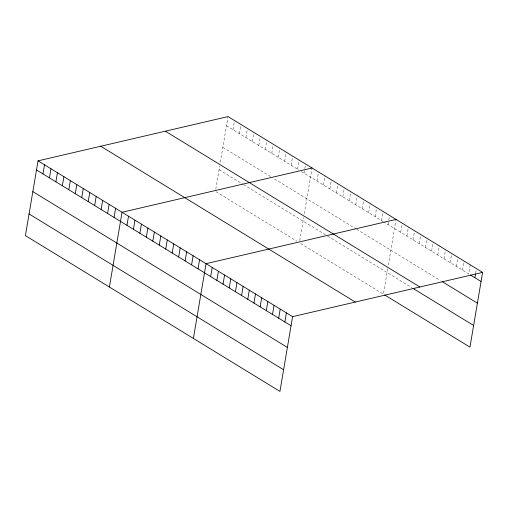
<?xml version="1.0" encoding="UTF-8"?>
<svg xmlns="http://www.w3.org/2000/svg" width="508" height="508" viewBox="0 0 508 508"><rect width="100%" height="100%" fill="white"/><g stroke="black" fill="none" stroke-linecap="round" stroke-linejoin="round"><path stroke-width="0.38" stroke-dasharray="2.54 1.91" d="M215.779 189.173L219.71 165.957M220.339 162.236L228.06 116.58M232.981 129.648L234.518 120.536M239.439 133.604L240.983 124.492M245.904 137.56L247.447 128.448M252.362 141.516L253.905 132.404M258.826 145.472L260.369 136.36M265.29 149.422L266.827 140.316M271.748 153.378L273.291 144.266M278.213 157.334L279.749 148.222M284.671 161.29L286.214 152.178M291.135 165.246L292.671 156.134M297.593 169.202L299.136 160.09M304.057 173.158L304.698 169.361M304.825 168.599L305.594 164.046M299.777 240.589L303.708 217.373M304.336 213.652L312.058 168.002M316.979 181.064L318.522 171.958M323.437 185.02L324.98 175.908M329.902 188.976L331.445 179.864M336.366 192.932L337.903 183.82M342.824 196.888L344.367 187.776M349.288 200.844L350.825 191.732M355.746 204.8L357.289 195.688M362.21 208.75L363.747 199.644M368.668 212.706L370.211 203.594M375.133 216.662L376.669 207.55M381.591 220.618L383.134 211.506M388.055 224.574L388.696 220.777M388.823 220.015L389.598 215.462M387.706 268.789L383.413 294.176L300.063 243.154M388.334 265.074L396.056 219.418M400.698 232.315L402.241 223.203M406.876 236.099L408.419 226.987M413.061 239.878L414.604 230.772M419.24 243.662L420.783 234.556M425.425 247.447L426.968 238.335M431.603 251.231L433.146 242.119M437.788 255.016L439.331 245.904M443.967 258.801L445.51 249.688M450.151 262.585L451.695 253.473M456.33 266.37L457.873 257.258M462.515 270.154L464.058 261.042M470.237 264.827L468.694 273.933L384.175 222.199M475.647 273.164L476.161 270.129M226.517 125.692L298.888 169.989M301.473 171.571L383.534 221.806M222.853 147.358L270.669 176.625M274.549 179L355.962 228.835M356.603 229.229L440.303 280.46M219.081 169.678L242.989 184.309M243.63 184.709L326.987 235.731M327.628 236.125L411.804 287.649M216.059 191.738L296.831 241.173"/><path stroke-width="0.76" d="M482.6 272.396L228.06 116.58L38.043 160.852L25.4 235.604L279.94 391.42L292.583 316.662L482.6 272.396L469.957 347.148L384.651 294.932M42.964 173.914L44.507 164.808M49.428 177.87L50.965 168.758M55.886 181.826L57.429 172.714M62.351 185.782L63.887 176.67M68.809 189.738L70.352 180.626M75.273 193.694L76.81 184.582M81.731 197.65L83.274 188.538M88.195 201.6L89.738 192.494M94.653 205.556L96.196 196.444M101.117 209.512L102.66 200.4M107.582 213.468L109.118 204.356M114.04 217.424L115.583 208.312M109.398 287.026L122.041 212.268L312.058 168.002M126.962 225.336L128.505 216.224M133.426 229.286L134.963 220.18M139.884 233.242L141.427 224.136M146.348 237.198L147.885 228.086M152.806 241.154L154.349 232.042M159.271 245.11L160.814 235.998M165.729 249.066L167.272 239.954M172.193 253.022L173.736 243.91M178.657 256.978L180.194 247.866M185.115 260.928L186.658 251.822M191.579 264.884L193.116 255.772M198.037 268.84L199.581 259.728M193.396 338.442L206.038 263.684L396.056 219.418M210.68 276.581L212.223 267.468M216.865 280.365L218.402 271.253M223.044 284.15L224.587 275.038M229.229 287.934L230.765 278.822M235.407 291.713L236.95 282.607M241.592 295.497L243.129 286.391M247.771 299.282L249.314 290.17M253.956 303.066L255.492 293.954M260.134 306.851L261.677 297.739M266.319 310.636L267.856 301.523M272.498 314.42L274.041 305.308M278.682 318.205L280.219 309.093M284.861 321.989L286.404 312.877M474.878 277.717L475.52 273.926M470.548 275.069L481.057 281.502M442.157 281.597L477.393 303.168M165.354 131.191L419.894 287.001M413.042 288.404L473.621 325.488M100.749 146.24L355.289 302.05M38.043 160.852L292.583 316.662M36.506 169.964L291.046 325.774M32.842 191.624L287.382 347.434M29.064 213.944L283.604 369.754"/></g></svg>
